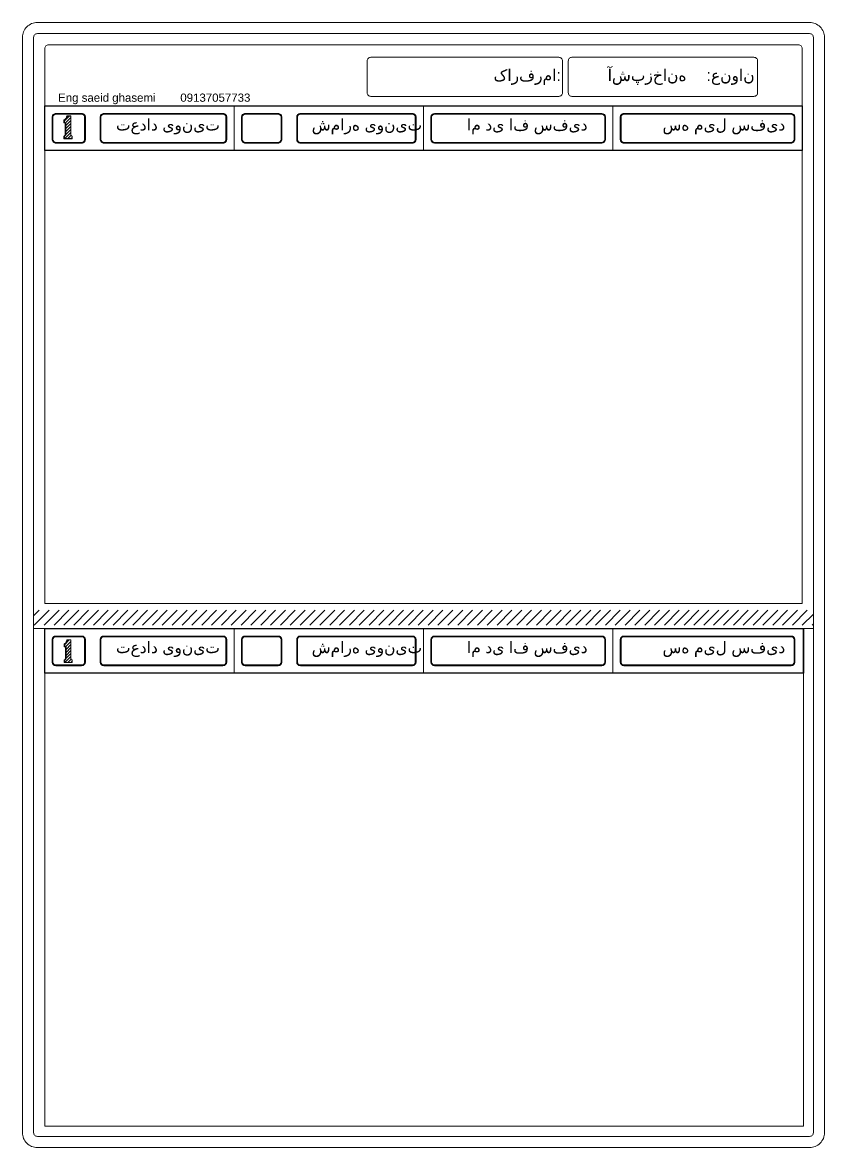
# Model space of a CAD drawing. Header units: inches. Extents: x 91 to 9019, y -381 to 2878.
# Drawn here: x 6356 to 6788, y 595 to 1201 of the extents above; entities that cross this region are included whole.
import ezdxf

# ---------------------------------------------------------------- set-up
doc = ezdxf.new("R2010")
doc.units = ezdxf.units.IN
doc.header["$MEASUREMENT"] = 0
doc.styles.get("Standard").update_dxf_attribs({"font": 'arial.ttf'})

msp = doc.modelspace()

# ---------------------------------------------------------------- hatches: boundary and pattern name
at = {"lineweight": 20}
h = msp.add_hatch(dxfattribs=at)
h.set_pattern_fill('ANSI31', color=256, scale=9.218651)
h.set_pattern_definition([(45, (5632.3045, 1689.2141), (-0.8148213, 0.8148213), [])])
h.paths.add_polyline_path([(6382.07, 1139.46), (6381.98, 1139.51), (6381.9, 1139.56), (6381.82, 1139.62), (6381.75, 1139.69), (6381.69, 1139.77), (6381.64, 1139.86), (6381.6, 1139.95), (6381.57, 1140.05), (6381.55, 1140.15), (6381.54, 1140.25), (6381.54, 1150.17), (6379.68, 1150.17), (6379.65, 1149.94), (6379.6, 1149.71), (6379.54, 1149.49), (6379.45, 1149.27), (6379.35, 1149.06), (6379.22, 1148.86), (6379.08, 1148.68), (6378.93, 1148.5), (6378.76, 1148.34), (6378.58, 1148.19), (6378.38, 1148.07), (6378.18, 1147.95), (6378.18, 1146.55), (6378.58, 1146.55), (6378.89, 1146.53), (6378.89, 1140.29), (6378.88, 1140.19), (6378.86, 1140.09), (6378.82, 1140), (6378.78, 1139.91), (6378.73, 1139.83), (6378.67, 1139.76), (6378.6, 1139.68), (6378.53, 1139.62), (6378.45, 1139.57), (6378.36, 1139.52), (6378.27, 1139.49), (6378.18, 1139.46), (6378.18, 1138.03), (6382.26, 1138.03), (6382.26, 1139.41), (6382.17, 1139.43)])
h = msp.add_hatch(dxfattribs=at)
h.set_pattern_fill('ANSI31', color=256, scale=30)
h.set_pattern_definition([(45, (4159.3465, 587.8746), (-2.6516504, 2.6516504), [])])
h.paths.add_polyline_path([(6781.56, 883.97), (6361.56, 883.97), (6361.56, 875.97), (6781.56, 875.97)])
h = msp.add_hatch(dxfattribs=at)
h.set_pattern_fill('ANSI31', color=256, scale=9.218651)
h.set_pattern_definition([(45, (5632.4092, 1406.9986), (-0.8148213, 0.8148213), [])])
h.paths.add_polyline_path([(6382.18, 857.25), (6382.09, 857.29), (6382, 857.34), (6381.92, 857.41), (6381.85, 857.48), (6381.79, 857.56), (6381.74, 857.64), (6381.7, 857.74), (6381.67, 857.83), (6381.65, 857.93), (6381.65, 858.03), (6381.65, 867.96), (6379.78, 867.96), (6379.76, 867.72), (6379.71, 867.5), (6379.64, 867.27), (6379.56, 867.05), (6379.45, 866.85), (6379.33, 866.65), (6379.19, 866.46), (6379.03, 866.28), (6378.86, 866.12), (6378.68, 865.98), (6378.49, 865.85), (6378.28, 865.74), (6378.28, 864.33), (6378.69, 864.33), (6379, 864.31), (6379, 858.07), (6378.98, 857.97), (6378.96, 857.88), (6378.93, 857.79), (6378.89, 857.7), (6378.83, 857.62), (6378.77, 857.54), (6378.71, 857.47), (6378.63, 857.41), (6378.55, 857.35), (6378.47, 857.31), (6378.38, 857.27), (6378.28, 857.24), (6378.28, 855.81), (6382.37, 855.81), (6382.37, 857.2), (6382.27, 857.22)])

# ---------------------------------------------------------------- linework, layer by layer
for p, q in [((6387.41, 1151.62), (6373.56, 1151.62)), ((6463.56, 1151.62), (6399.41, 1151.62)), ((6469.56, 1131.62), (6469.56, 1155.62)), ((6565.56, 1151.62), (6505.27, 1151.62)), ((6571.56, 1131.62), (6571.56, 1155.62)), ((6571.56, 1155.62), (6571.56, 1135.62)), ((6667.56, 1151.62), (6577.56, 1151.62)), ((6673.56, 1131.62), (6673.56, 1155.62)), ((6769.56, 1151.62), (6679.56, 1151.62)), ((6371.56, 1137.62), (6371.56, 1149.62)), ((6378.18, 1147.95), (6378.18, 1146.55)), ((6389.41, 1149.62), (6389.41, 1137.62)), ((6397.41, 1137.62), (6397.41, 1149.62)), ((6465.56, 1137.62), (6465.56, 1149.62)), ((6503.27, 1137.62), (6503.27, 1149.62)), ((6567.56, 1149.62), (6567.56, 1137.62)), ((6575.56, 1137.62), (6575.56, 1149.62)), ((6669.56, 1149.62), (6669.56, 1137.62)), ((6677.56, 1137.62), (6677.56, 1149.62)), ((6771.56, 1137.62), (6771.56, 1149.62)), ((6373.56, 1135.62), (6387.41, 1135.62)), ((6378.18, 1138.03), (6382.26, 1138.03)), ((6463.56, 1135.62), (6399.41, 1135.62)), ((6565.56, 1135.62), (6505.27, 1135.62)), ((6577.56, 1135.62), (6667.56, 1135.62)), ((6679.56, 1135.62), (6769.56, 1135.62)), ((6361.56, 874.1), (6781.56, 874.1)), ((6775.56, 874.1), (6367.56, 874.1)), ((6469.56, 850.1), (6469.56, 874.1)), ((6571.56, 850.1), (6571.56, 874.1)), ((6571.56, 874.1), (6571.56, 854.1)), ((6673.56, 850.1), (6673.56, 874.1)), ((6397.41, 856.1), (6397.41, 868.1)), ((6463.56, 870.1), (6399.41, 870.1)), ((6465.56, 856.1), (6465.56, 868.1)), ((6503.27, 856.1), (6503.27, 868.1)), ((6565.56, 870.1), (6505.27, 870.1)), ((6567.56, 868.1), (6567.56, 856.1)), ((6575.56, 856.1), (6575.56, 868.1)), ((6667.56, 870.1), (6577.56, 870.1)), ((6669.56, 868.1), (6669.56, 856.1)), ((6677.56, 856.1), (6677.56, 868.1)), ((6769.56, 870.1), (6679.56, 870.1)), ((6771.56, 856.1), (6771.56, 868.1)), ((6378.28, 865.74), (6378.28, 864.33)), ((6378.28, 855.81), (6382.37, 855.81)), ((6367.56, 850.1), (6775.56, 850.1)), ((6367.56, 850.1), (6775.56, 850.1)), ((6463.56, 854.1), (6399.41, 854.1)), ((6565.56, 854.1), (6505.27, 854.1)), ((6577.56, 854.1), (6667.56, 854.1)), ((6679.56, 854.1), (6769.56, 854.1))]:
    msp.add_line(p, q, dxfattribs=at)
msp.add_line((6776.17, 850.1), (6776.17, 874.1))
for points in [[(6363.56, 594.58), (6779.56, 594.58, 0.414214), (6787.56, 602.58), (6787.56, 1192.58, 0.414214), (6779.56, 1200.58), (6363.56, 1200.58, 0.414214), (6355.56, 1192.58), (6355.56, 602.58, 0.414214)], [(6363.56, 600.58), (6779.56, 600.58, 0.414214), (6781.56, 602.58), (6781.56, 1192.58, 0.414214), (6779.56, 1194.58), (6363.56, 1194.58, 0.414214), (6361.56, 1192.58), (6361.56, 602.58, 0.414214)], [(6646.41, 1179.83, 0.414214), (6644.41, 1181.83), (6543.17, 1181.83, 0.414214), (6541.17, 1179.83), (6541.17, 1162.79, 0.414214), (6543.17, 1160.79), (6644.41, 1160.79, 0.414214), (6646.41, 1162.79)], [(6651.55, 1160.79), (6749.55, 1160.79, 0.414214), (6751.55, 1162.79), (6751.55, 1179.83, 0.414214), (6749.55, 1181.83), (6651.55, 1181.83, 0.414214), (6649.55, 1179.83), (6649.55, 1162.79, 0.414214)], [(6751.55, 1179.83, 0.414214), (6749.55, 1181.83), (6651.55, 1181.83, 0.414214), (6649.55, 1179.83), (6649.55, 1162.79, 0.414214), (6651.55, 1160.79), (6749.55, 1160.79, 0.414214), (6751.55, 1162.79)], [(6389.41, 1149.62, 0.414214), (6387.41, 1151.62), (6373.56, 1151.62, 0.414214), (6371.56, 1149.62), (6371.56, 1137.62, 0.414214), (6373.56, 1135.62), (6387.41, 1135.62, 0.414214), (6389.41, 1137.62)], [(6465.56, 1149.62, 0.414214), (6463.56, 1151.62), (6399.41, 1151.62, 0.414214), (6397.41, 1149.62), (6397.41, 1137.62, 0.414214), (6399.41, 1135.62), (6463.56, 1135.62, 0.414214), (6465.56, 1137.62)], [(6495.27, 1149.62, 0.414214), (6493.27, 1151.62), (6475.56, 1151.62, 0.414214), (6473.56, 1149.62), (6473.56, 1137.62, 0.414214), (6475.56, 1135.62), (6493.27, 1135.62, 0.414214), (6495.27, 1137.62)], [(6567.56, 1149.62, 0.414214), (6565.56, 1151.62), (6505.27, 1151.62, 0.414214), (6503.27, 1149.62), (6503.27, 1137.62, 0.414214), (6505.27, 1135.62), (6565.56, 1135.62, 0.414214), (6567.56, 1137.62)], [(6771.56, 1149.62, 0.414214), (6769.56, 1151.62), (6679.56, 1151.62, 0.414214), (6677.56, 1149.62), (6677.56, 1137.62, 0.414214), (6679.56, 1135.62), (6769.56, 1135.62, 0.414214), (6771.56, 1137.62)], [(6389.01, 1149.62, 0.414214), (6387.41, 1151.22), (6373.56, 1151.22, 0.414214), (6371.96, 1149.62), (6371.96, 1137.62, 0.414214), (6373.56, 1136.02), (6387.41, 1136.02, 0.414214), (6389.01, 1137.62)], [(6465.16, 1149.62, 0.414214), (6463.56, 1151.22), (6399.41, 1151.22, 0.414214), (6397.81, 1149.62), (6397.81, 1137.62, 0.414214), (6399.41, 1136.02), (6463.56, 1136.02, 0.414214), (6465.16, 1137.62)], [(6494.87, 1149.62, 0.414214), (6493.27, 1151.22), (6475.56, 1151.22, 0.414214), (6473.96, 1149.62), (6473.96, 1137.62, 0.414214), (6475.56, 1136.02), (6493.27, 1136.02, 0.414214), (6494.87, 1137.62)], [(6567.16, 1149.62, 0.414214), (6565.56, 1151.22), (6505.27, 1151.22, 0.414214), (6503.67, 1149.62), (6503.67, 1137.62, 0.414214), (6505.27, 1136.02), (6565.56, 1136.02, 0.414214), (6567.16, 1137.62)], [(6669.16, 1149.62, 0.414214), (6667.56, 1151.22), (6577.56, 1151.22, 0.414214), (6575.96, 1149.62), (6575.96, 1137.62, 0.414214), (6577.56, 1136.02), (6667.56, 1136.02, 0.414214), (6669.16, 1137.62)], [(6771.16, 1149.62, 0.414214), (6769.56, 1151.22), (6679.56, 1151.22, 0.414214), (6677.96, 1149.62), (6677.96, 1137.62, 0.414214), (6679.56, 1136.02), (6769.56, 1136.02, 0.414214), (6771.16, 1137.62)], [(6389.41, 868.1, 0.414214), (6387.41, 870.1), (6373.56, 870.1, 0.414214), (6371.56, 868.1), (6371.56, 856.1, 0.414214), (6373.56, 854.1), (6387.41, 854.1, 0.414214), (6389.41, 856.1)], [(6389.01, 868.1, 0.414214), (6387.41, 869.7), (6373.56, 869.7, 0.414214), (6371.96, 868.1), (6371.96, 856.1, 0.414214), (6373.56, 854.5), (6387.41, 854.5, 0.414214), (6389.01, 856.1)], [(6465.56, 868.1, 0.414214), (6463.56, 870.1), (6399.41, 870.1, 0.414214), (6397.41, 868.1), (6397.41, 856.1, 0.414214), (6399.41, 854.1), (6463.56, 854.1, 0.414214), (6465.56, 856.1)], [(6465.16, 868.1, 0.414214), (6463.56, 869.7), (6399.41, 869.7, 0.414214), (6397.81, 868.1), (6397.81, 856.1, 0.414214), (6399.41, 854.5), (6463.56, 854.5, 0.414214), (6465.16, 856.1)], [(6495.27, 868.1, 0.414214), (6493.27, 870.1), (6475.56, 870.1, 0.414214), (6473.56, 868.1), (6473.56, 856.1, 0.414214), (6475.56, 854.1), (6493.27, 854.1, 0.414214), (6495.27, 856.1)], [(6494.87, 868.1, 0.414214), (6493.27, 869.7), (6475.56, 869.7, 0.414214), (6473.96, 868.1), (6473.96, 856.1, 0.414214), (6475.56, 854.5), (6493.27, 854.5, 0.414214), (6494.87, 856.1)], [(6567.56, 868.1, 0.414214), (6565.56, 870.1), (6505.27, 870.1, 0.414214), (6503.27, 868.1), (6503.27, 856.1, 0.414214), (6505.27, 854.1), (6565.56, 854.1, 0.414214), (6567.56, 856.1)], [(6567.16, 868.1, 0.414214), (6565.56, 869.7), (6505.27, 869.7, 0.414214), (6503.67, 868.1), (6503.67, 856.1, 0.414214), (6505.27, 854.5), (6565.56, 854.5, 0.414214), (6567.16, 856.1)], [(6669.16, 868.1, 0.414214), (6667.56, 869.7), (6577.56, 869.7, 0.414214), (6575.96, 868.1), (6575.96, 856.1, 0.414214), (6577.56, 854.5), (6667.56, 854.5, 0.414214), (6669.16, 856.1)], [(6771.56, 868.1, 0.414214), (6769.56, 870.1), (6679.56, 870.1, 0.414214), (6677.56, 868.1), (6677.56, 856.1, 0.414214), (6679.56, 854.1), (6769.56, 854.1, 0.414214), (6771.56, 856.1)], [(6771.16, 868.1, 0.414214), (6769.56, 869.7), (6679.56, 869.7, 0.414214), (6677.96, 868.1), (6677.96, 856.1, 0.414214), (6679.56, 854.5), (6769.56, 854.5, 0.414214), (6771.16, 856.1)]]:
    msp.add_lwpolyline(points, format="xyb", close=True, dxfattribs=at)
for points in [[(6775.56, 1155.62), (6775.56, 1186.58, 0.414214), (6773.56, 1188.58), (6369.56, 1188.58, 0.414214), (6367.56, 1186.58), (6367.56, 1155.62)], [(6646.41, 1179.83, 0.414214), (6644.41, 1181.83), (6543.17, 1181.83, 0.414214), (6541.17, 1179.83), (6541.17, 1162.79, 0.414214), (6543.17, 1160.79), (6644.41, 1160.79, 0.414214), (6646.41, 1162.79), (6646.41, 1179.83)]]:
    msp.add_lwpolyline(points, format="xyb", dxfattribs=at)
for points in [[(6367.56, 1155.62), (6775.56, 1155.62), (6775.56, 1131.58), (6367.56, 1131.58)], [(6367.56, 874.14), (6776.17, 874.14), (6776.17, 850.1), (6367.56, 850.1)]]:
    msp.add_lwpolyline(points, close=True)
for points in [[(6377.86, 1137.97), (6382.26, 1137.97), (6382.26, 1138.03), (6382.26, 1139.41), (6382.17, 1139.43), (6382.07, 1139.46), (6381.98, 1139.51), (6381.9, 1139.56), (6381.82, 1139.62), (6381.75, 1139.69), (6381.69, 1139.77), (6381.64, 1139.86), (6381.6, 1139.95), (6381.57, 1140.05), (6381.55, 1140.15), (6381.54, 1140.25), (6381.54, 1150.17), (6381.54, 1150.23), (6379.38, 1150.23), (6379.35, 1150), (6379.3, 1149.76), (6379.24, 1149.54), (6379.15, 1149.32), (6379.04, 1149.11), (6378.92, 1148.91), (6378.78, 1148.72), (6378.62, 1148.54), (6378.45, 1148.38), (6378.27, 1148.23), (6378.07, 1148.1), (6377.86, 1147.99), (6377.86, 1146.55), (6378.18, 1146.55), (6378.58, 1146.55), (6378.58, 1140.25), (6378.57, 1140.15), (6378.55, 1140.05), (6378.51, 1139.96), (6378.47, 1139.87), (6378.42, 1139.79), (6378.36, 1139.71), (6378.29, 1139.64), (6378.22, 1139.58), (6378.13, 1139.52), (6378.05, 1139.48), (6377.96, 1139.44), (6377.86, 1139.41), (6377.86, 1137.97), (6378.18, 1138.03), (6378.18, 1139.46), (6378.27, 1139.49), (6378.36, 1139.52), (6378.45, 1139.57), (6378.53, 1139.62), (6378.6, 1139.68), (6378.67, 1139.76), (6378.73, 1139.83), (6378.78, 1139.91), (6378.82, 1140), (6378.86, 1140.09), (6378.88, 1140.19), (6378.89, 1140.29), (6378.89, 1146.53), (6378.58, 1146.55)], [(6377.86, 1147.99), (6378.18, 1147.95), (6378.38, 1148.07), (6378.58, 1148.19), (6378.76, 1148.34), (6378.93, 1148.5), (6379.08, 1148.68), (6379.22, 1148.86), (6379.35, 1149.06), (6379.45, 1149.27), (6379.54, 1149.49), (6379.6, 1149.71), (6379.65, 1149.94), (6379.68, 1150.17)], [(6379.38, 1150.23), (6379.68, 1150.17), (6381.54, 1150.17)], [(6377.97, 855.75), (6382.37, 855.75), (6382.37, 855.81), (6382.37, 857.2), (6382.27, 857.22), (6382.18, 857.25), (6382.09, 857.29), (6382, 857.34), (6381.92, 857.41), (6381.85, 857.48), (6381.79, 857.56), (6381.74, 857.64), (6381.7, 857.74), (6381.67, 857.83), (6381.65, 857.93), (6381.65, 858.03), (6381.65, 867.96), (6381.65, 868.01), (6379.48, 868.01), (6379.46, 867.78), (6379.41, 867.55), (6379.34, 867.32), (6379.25, 867.1), (6379.15, 866.89), (6379.02, 866.69), (6378.88, 866.5), (6378.73, 866.33), (6378.55, 866.16), (6378.37, 866.02), (6378.17, 865.89), (6377.97, 865.78), (6377.97, 864.33), (6378.28, 864.33), (6378.69, 864.33), (6378.69, 858.03), (6378.67, 857.93), (6378.65, 857.84), (6378.62, 857.74), (6378.58, 857.66), (6378.52, 857.57), (6378.46, 857.5), (6378.4, 857.42), (6378.32, 857.36), (6378.24, 857.31), (6378.15, 857.26), (6378.06, 857.22), (6377.97, 857.2), (6377.97, 855.75), (6378.28, 855.81), (6378.28, 857.24), (6378.38, 857.27), (6378.47, 857.31), (6378.55, 857.35), (6378.63, 857.41), (6378.71, 857.47), (6378.77, 857.54), (6378.83, 857.62), (6378.89, 857.7), (6378.93, 857.79), (6378.96, 857.88), (6378.98, 857.97), (6379, 858.07), (6379, 864.31), (6378.69, 864.33)], [(6377.97, 865.78), (6378.28, 865.74), (6378.49, 865.85), (6378.68, 865.98), (6378.86, 866.12), (6379.03, 866.28), (6379.19, 866.46), (6379.33, 866.65), (6379.45, 866.85), (6379.56, 867.05), (6379.64, 867.27), (6379.71, 867.5), (6379.76, 867.72), (6379.78, 867.96)], [(6379.48, 868.01), (6379.78, 867.96), (6381.65, 867.96)]]:
    msp.add_lwpolyline(points, dxfattribs=at)
for points in [[(6367.56, 1131.58), (6775.56, 1131.58), (6775.56, 887.58), (6367.56, 887.58)], [(6367.56, 850.1), (6776.17, 850.1), (6776.17, 606.1), (6367.56, 606.1)]]:
    msp.add_lwpolyline(points, close=True, dxfattribs=at)
for centre, start, end in [((6373.56, 1149.62), 90, 180), ((6387.41, 1149.62), 0, 90), ((6399.41, 1149.62), 90, 180), ((6463.56, 1149.62), 0, 90), ((6475.56, 1149.62), 90, 180), ((6493.27, 1149.62), 0, 90), ((6505.27, 1149.62), 90, 180), ((6565.56, 1149.62), 0, 90), ((6577.56, 1149.62), 90, 180), ((6667.56, 1149.62), 0, 90), ((6679.56, 1149.62), 90, 180), ((6769.56, 1149.62), 0, 90), ((6373.56, 1137.62), 180, 270), ((6387.41, 1137.62), 270, 0), ((6399.41, 1137.62), 180, 270), ((6463.56, 1137.62), 270, 0), ((6475.56, 1137.62), 180, 270), ((6493.27, 1137.62), 270, 0), ((6505.27, 1137.62), 180, 270), ((6565.56, 1137.62), 270, 0), ((6577.56, 1137.62), 180, 270), ((6667.56, 1137.62), 270, 0), ((6679.56, 1137.62), 180, 270), ((6769.56, 1137.62), 270, 0), ((6373.56, 868.1), 90, 180), ((6387.41, 868.1), 0, 90), ((6399.41, 868.1), 90, 180), ((6463.56, 868.1), 0, 90), ((6475.56, 868.1), 90, 180), ((6493.27, 868.1), 0, 90), ((6505.27, 868.1), 90, 180), ((6565.56, 868.1), 0, 90), ((6577.56, 868.1), 90, 180), ((6667.56, 868.1), 0, 90), ((6679.56, 868.1), 90, 180), ((6769.56, 868.1), 0, 90), ((6373.56, 856.1), 180, 270), ((6387.41, 856.1), 270, 0), ((6399.41, 856.1), 180, 270), ((6463.56, 856.1), 270, 0), ((6475.56, 856.1), 180, 270), ((6493.27, 856.1), 270, 0), ((6505.27, 856.1), 180, 270), ((6565.56, 856.1), 270, 0), ((6577.56, 856.1), 180, 270), ((6667.56, 856.1), 270, 0), ((6679.56, 856.1), 180, 270), ((6769.56, 856.1), 270, 0)]:
    msp.add_arc(centre, 2, start, end, dxfattribs=at)

# ---------------------------------------------------------------- texts
at = {"lineweight": 20, "attachment_point": 1}
for s, width, insert, char_height in [('آشپزخانه', 22.2332, (6670.78, 1175.37), 6.311), ('{\\fArial|b0|i0|c178|p34;کارفرما:}', 0.2338, (6609.28, 1175.37), 6.3113), (':عنوان', 22.2332, (6723.96, 1175.37), 6.311), ('{\\fArial|b0|i0|c178|p34;Eng saeid ghasemi}', 79.2452, (6374.74, 1162.31), 4.4179), ('{\\fArial|b0|i0|c178|p34;09137057733 }', 65.4498, (6440.57, 1162.31), 4.4179), ('{\\fArial|b0|i0|c178|p34;تعداد یونیت}', 65.4498, (6405.94, 1148.73), 6.3113), ('{\\fArial|b0|i0|c178|p34;شماره یونیت}', 65.4498, (6511.37, 1148.73), 6.3113), ('{\\fArial|b0|i0|c178|p34;ام دی اف سفید}', 65.4498, (6594.98, 1148.73), 6.3113), ('{\\fArial|b0|i0|c178|p34;سه میل سفید}', 65.4498, (6700.31, 1148.73), 6.3113), ('{\\fArial|b0|i0|c178|p34;تعداد یونیت}', 65.4498, (6405.94, 867.21), 6.3113), ('{\\fArial|b0|i0|c178|p34;شماره یونیت}', 65.4498, (6511.37, 867.21), 6.3113), ('{\\fArial|b0|i0|c178|p34;ام دی اف سفید}', 65.4498, (6594.98, 867.21), 6.3113), ('{\\fArial|b0|i0|c178|p34;سه میل سفید}', 65.4498, (6700.31, 867.21), 6.3113)]:
    msp.add_mtext_dynamic_manual_height_columns(s, width=width, gutter_width=164.79, heights=[0], dxfattribs=dict(at, insert=insert, char_height=char_height))

doc.saveas('drawing.dxf')
